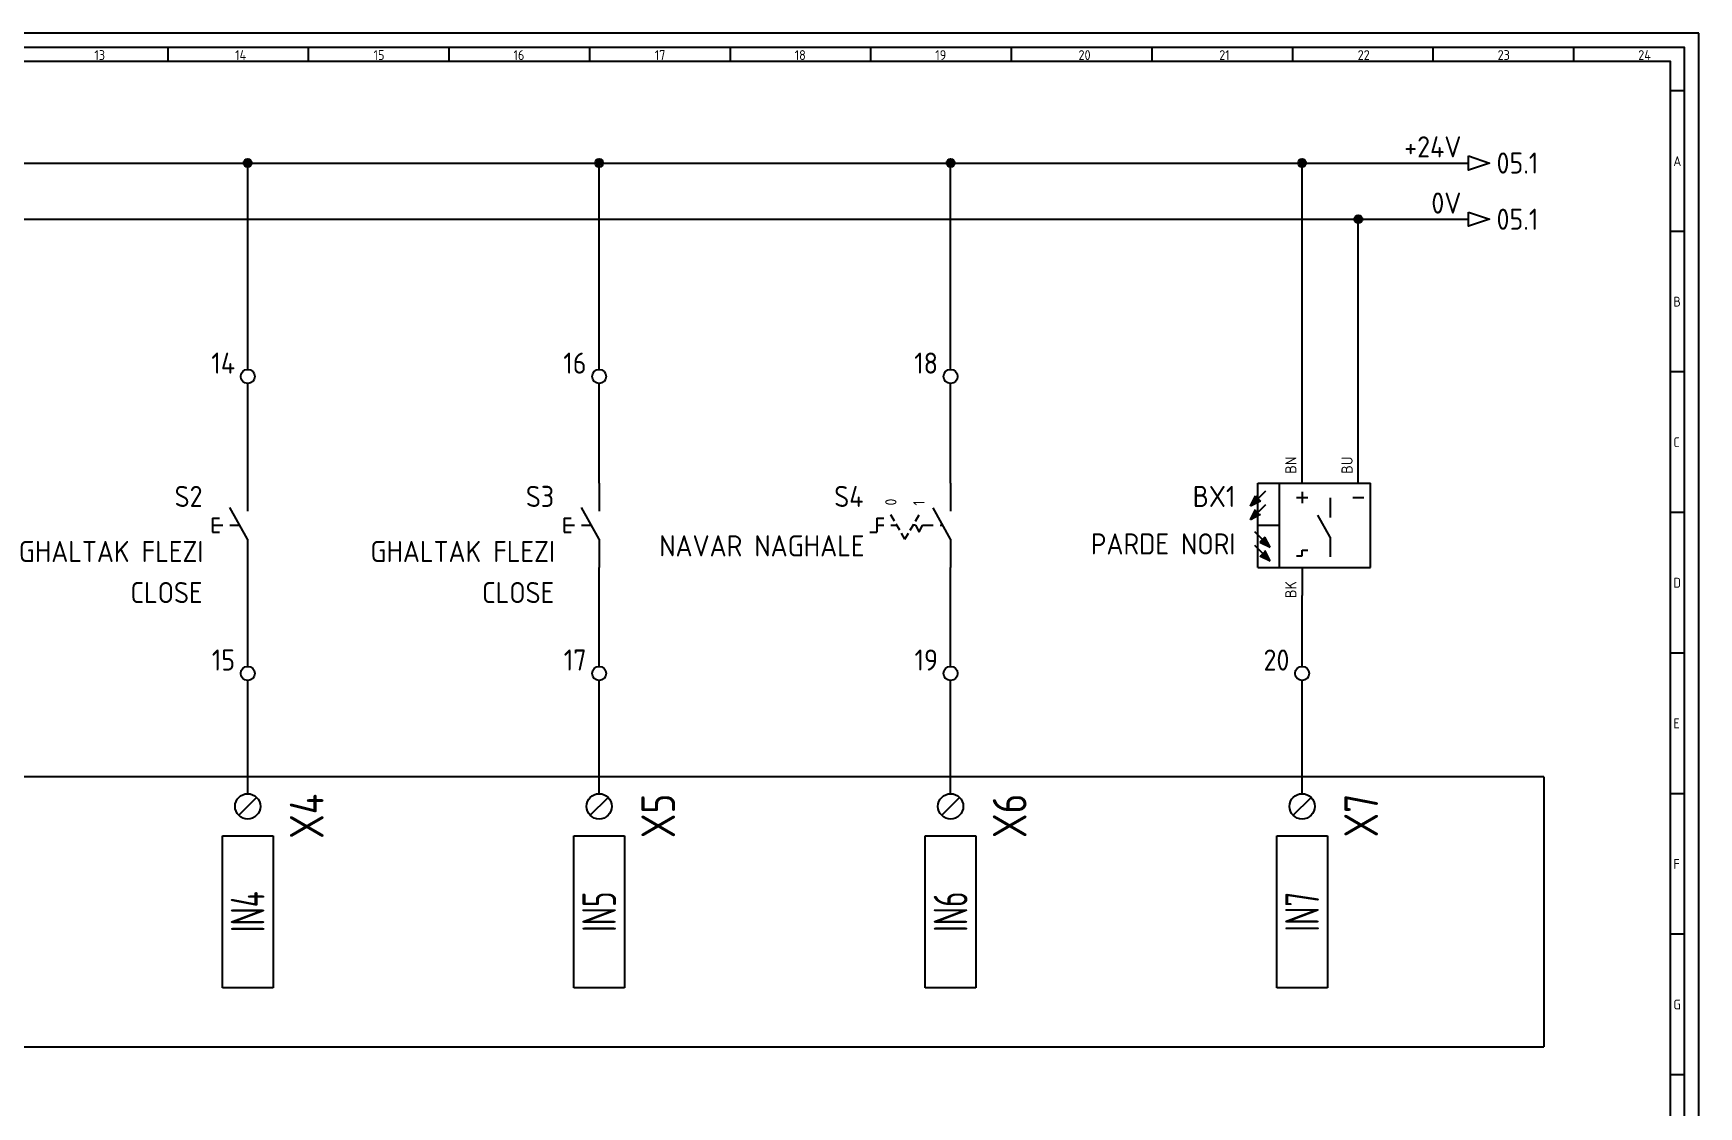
# Model space of a CAD drawing. Header units: millimetres. Extents: x -105 to 1084, y 213 to 1054.
# Drawn here: x 492 to 1084, y 672 to 1054 of the extents above; entities that cross this region are included whole.
import ezdxf
from ezdxf.enums import TextEntityAlignment as Align

# ---------------------------------------------------------------- set-up
doc = ezdxf.new("R2010")
doc.units = ezdxf.units.MM
doc.header["$LTSCALE"] = 8
for name, color, linetype in [('035', 5, 'Continuous'), ('07', 7, 'Continuous'), ('DESC', 1, 'Continuous'), ('POS', 3, 'Continuous'), ('RED_2.5mm^2', 1, 'Continuous'), ('SYMS', 7, 'Continuous'), ('TAGS', 51, 'Continuous'), ('TERMS', 4, 'Continuous'), ('WIREREF', 61, 'Continuous'), ('XREF', 7, 'Continuous')]:
    doc.layers.add(name, color=color, linetype=linetype)
doc.styles.add('ISO Proportional', font='isocp.shx')
doc.styles.add('WD_IEC', font='ISOCP2.shx', dxfattribs={"width": 0.9, "height": 4})

# ---------------------------------------------------------------- blocks, each defined once
blk = doc.blocks.new('IEC_border_a0')
at = {"layer": '035', "color": 0}
for p, q in [((1189, 841), (0, 841)), ((644.5, 836), (644.5, 831)), ((694.5, 836), (694.5, 831)), ((744.5, 836), (744.5, 831)), ((794.5, 836), (794.5, 831)), ((844.5, 836), (844.5, 831)), ((894.5, 836), (894.5, 831)), ((944.5, 836), (944.5, 831)), ((994.5, 836), (994.5, 831)), ((1044.5, 836), (1044.5, 831)), ((1094.5, 836), (1094.5, 831)), ((1144.5, 836), (1144.5, 831)), ((1189, 0), (1189, 841)), ((1183.97, 820.54), (1178.98, 820.54)), ((1183.97, 770.54), (1178.98, 770.54)), ((1183.97, 720.54), (1178.98, 720.54)), ((1183.97, 670.54), (1178.98, 670.54)), ((1183.97, 620.54), (1178.98, 620.54)), ((1183.98, 570.5), (1179, 570.5)), ((1183.98, 520.5), (1178.98, 520.5)), ((1183.98, 470.5), (1179, 470.5))]:
    blk.add_line(p, q, dxfattribs=at)
blk.add_lwpolyline([(10, 10), (1179, 10), (1179, 831), (10, 831)], close=True, dxfattribs=at)
at = {"layer": '07', "color": 0}
blk.add_lwpolyline([(5, 5), (1184, 5), (1184, 836), (5, 836)], close=True, dxfattribs=at)
at = {"layer": '035', "color": 0, "style": 'ISO Proportional'}
for s, p in [('13', (618.42, 831.5)), ('14', (668.46, 831.5)), ('15', (717.72, 831.5)), ('16', (767.49, 831.5)), ('17', (817.72, 831.5)), ('18', (867.49, 831.5)), ('19', (917.49, 831.5)), ('20', (968.42, 831.5)), ('21', (1018.46, 831.5)), ('22', (1067.72, 831.5)), ('23', (1117.49, 831.5)), ('24', (1167.49, 831.5)), ('A', (1179.98, 793.79)), ('B', (1179.98, 743.79)), ('C', (1179.98, 693.79)), ('D', (1179.98, 643.79)), ('E', (1180, 593.75)), ('F', (1180, 543.75)), ('G', (1180, 493.75))]:
    blk.add_text(s, height=3.5, dxfattribs=at).set_placement(p)
blk = doc.blocks.new('PLCIO_F85')
blk.add_line((1036, 48), (1036, -48))
at = {"layer": 'SYMS'}
for p, q in [((1036, 48), (-48, 48)), ((571.82, 34.32), (578.18, 40.68)), ((696.82, 34.32), (703.18, 40.68)), ((821.82, 34.32), (828.18, 40.68)), ((946.82, 34.32), (953.18, 40.68)), ((566, -27), (566, 27)), ((566, 27), (584, 27)), ((584, 27), (584, -27)), ((691, -27), (691, 27)), ((691, 27), (709, 27)), ((709, 27), (709, -27)), ((816, -27), (816, 27)), ((816, 27), (834, 27)), ((834, 27), (834, -27)), ((941, -27), (941, 27)), ((941, 27), (959, 27)), ((959, 27), (959, -27)), ((584, -27), (566, -27)), ((709, -27), (691, -27)), ((834, -27), (816, -27)), ((959, -27), (941, -27)), ((-48, -48), (1036, -48))]:
    blk.add_line(p, q, dxfattribs=at)
for centre in [(575, 37.5), (700, 37.5), (825, 37.5), (950, 37.5)]:
    blk.add_circle(centre, 4.5, dxfattribs=at)
at = {"layer": 'SYMS', "style": 'WD_IEC', "width": 0.9}
for tag, p in [('TERMDESC01', (6.25, 60)), ('TERMDESC02', (81.25, 60)), ('TERMDESC03', (206.25, 60)), ('TERMDESC04', (331.25, 60)), ('TERMDESC05', (456.25, 60)), ('TERMDESC06', (581.25, 60)), ('TERMDESC07', (706.25, 60)), ('TERMDESC08', (831.25, 60)), ('TERMDESC09', (956.25, 60))]:
    blk.add_attdef(tag, text='', height=12, rotation=90, dxfattribs=at).set_placement(p, align=Align.TOP_LEFT)
at = {"layer": 'SYMS', "style": 'WD_IEC', "width": 0.9, "flags": 1}
for tag, p in [('X2TERM01', (0, 42)), ('X2TERM02', (75, 42)), ('X2TERM03', (200, 42)), ('X2TERM04', (325, 42)), ('X2TERM05', (450, 42)), ('X2TERM06', (575, 42)), ('X2TERM07', (700, 42)), ('X2TERM08', (825, 42)), ('X2TERM09', (950, 42))]:
    blk.add_attdef(tag, text='', height=1.92, rotation=90, dxfattribs=at).set_placement(p, align=Align.RIGHT)
at = {"layer": 'SYMS', "style": 'WD_IEC', "width": 0.9}
for tag, p in [('TERM04', (340, 42)), ('TERM01', (15, 42)), ('TERM02', (90, 42)), ('TERM03', (215, 42)), ('TERM05', (465, 42)), ('TERM06', (590, 42)), ('TERM07', (715, 42)), ('TERM08', (840, 42)), ('TERM09', (965, 42))]:
    blk.add_attdef(tag, text='', height=12, rotation=90, dxfattribs=at).set_placement(p, align=Align.TOP_RIGHT)
at = {"layer": 'SYMS', "style": 'WD_IEC'}
for tag, width, p in [('LINE2', 0.9, (-69, 0)), ('DESC', 0.9, (-50.84, 0)), ('INST', 0.8, (-159, 0)), ('MFG', 0.8, (-123, 0)), ('CAT', 0.8, (-105, 0)), ('LINE1', 0.9, (-87, 0)), ('TAG', 0.9, (-30.87, 0)), ('LOC', 0.8, (-141, 0))]:
    blk.add_attdef(tag, text='', height=15, rotation=90, dxfattribs=dict(at, width=width)).set_placement(p, align=Align.CENTER)
at = {"layer": 'SYMS', "style": 'WD_IEC', "width": 0.7}
for tag, p in [('TAGA04', (325, 0)), ('TAGA01', (0, 0)), ('TAGA02', (75, 0)), ('TAGA03', (200, 0)), ('TAGA05', (450, 0)), ('TAGA06', (575, 0)), ('TAGA07', (700, 0)), ('TAGA08', (825, 0)), ('TAGA09', (950, 0))]:
    blk.add_attdef(tag, text='', height=12, rotation=90, dxfattribs=at).set_placement(p, align=Align.MIDDLE_CENTER)
at = {"layer": 'SYMS', "linetype": 'Continuous', "style": 'WD_IEC', "width": 0.9, "flags": 9}
blk.add_attdef('ASSYCODE', text='', height=1.92, rotation=90, dxfattribs=at).set_placement((-102.85, -22.08), align=Align.CENTER)
at = {"layer": 'SYMS', "style": 'WD_IEC', "width": 0.9}
for tag, p in [('DESCA02', (66, -111)), ('DESCB02', (84, -111)), ('DESCC02', (102, -111)), ('DESCD02', (120, -111)), ('DESCE02', (138, -111)), ('DESCA03', (191, -111)), ('DESCB03', (209, -111)), ('DESCC03', (227, -111)), ('DESCD03', (245, -111)), ('DESCE03', (263, -111)), ('DESCA04', (316, -111)), ('DESCB04', (334, -111)), ('DESCC04', (352, -111)), ('DESCD04', (370, -111)), ('DESCE04', (388, -111)), ('DESCA05', (441, -111)), ('DESCB05', (459, -111)), ('DESCC05', (477, -111)), ('DESCD05', (495, -111)), ('DESCE05', (513, -111)), ('DESCA06', (566, -111)), ('DESCB06', (584, -111)), ('DESCC06', (602, -111)), ('DESCD06', (620, -111)), ('DESCE06', (638, -111)), ('DESCA07', (691, -111)), ('DESCB07', (709, -111)), ('DESCC07', (727, -111)), ('DESCD07', (745, -111)), ('DESCE07', (763, -111)), ('DESCA08', (816, -111)), ('DESCB08', (834, -111)), ('DESCC08', (852, -111)), ('DESCD08', (870, -111)), ('DESCE08', (888, -111)), ('DESCA09', (941, -111)), ('DESCB09', (959, -111)), ('DESCC09', (977, -111)), ('DESCD09', (995, -111)), ('DESCE09', (1013, -111)), ('DESCA01', (-9, -111)), ('DESCB01', (9, -111)), ('DESCC01', (27, -111)), ('DESCD01', (45, -111)), ('DESCE01', (63, -111))]:
    blk.add_attdef(tag, text='', height=15, rotation=90, dxfattribs=at).set_placement(p, align=Align.RIGHT)
blk = doc.blocks.new('WDDOT')
for radius in [0.72, 0.449, 0.223]:
    blk.add_circle((0, 0), radius)
blk = doc.blocks.new('HA1S1')
blk.add_lwpolyline([(0, 1.25), (3.75, 0), (0, -1.25)], close=True)
at = {"style": 'WD_IEC'}
for tag, height, flags, p in [('WIRENO', 2.5, 8, (-1.25, 1)), ('SIGCODE', 1, 1, (5, 1.8))]:
    blk.add_attdef(tag, text='', height=height, dxfattribs=dict(at, flags=flags)).set_placement(p, align=Align.RIGHT)
at = {"style": 'WD_IEC', "flags": 1}
blk.add_attdef('X4TERM01', (0, 0), '', height=0.32, dxfattribs=at)
at = {"style": 'WD_IEC'}
blk.add_attdef('XREF', text='', height=2.5, dxfattribs=at).set_placement((5, 0), align=Align.MIDDLE_LEFT)
blk.add_attdef('DESC1', text='', height=2.5, dxfattribs=at).set_placement((-1.25, -1), align=Align.TOP_RIGHT)
blk = doc.blocks.new('VT0002')
blk.add_circle((0, 0), 1.25)
at = {"style": 'WD_IEC'}
for tag, p in [('INST', (-2.25, 6.5)), ('LOC', (-2.25, 3.5)), ('DESC1', (-2.25, -6.25)), ('DESC2', (-2.25, -9.25)), ('DESC3', (-2.25, -12.25))]:
    blk.add_attdef(tag, text='', height=2.5, dxfattribs=at).set_placement(p, align=Align.RIGHT)
at = {"style": 'WD_IEC', "flags": 1}
for tag, p, height in [('ASSYCODE', (2.75, 10.75), 1), ('CATDESC', (2.75, 9.25), 1), ('MFG', (2.75, 7.25), 1.5), ('CAT', (2.75, 4.75), 1.5), ('X4PIN01', (-1.25, 1), 0.25), ('X4TERM01', (-1.25, 0), 0.25), ('X4TERMDESC01', (-1.25, 0.5), 0.4), ('STRIPSEQ', (0, 0), 0.025), ('X2PIN01', (0, 2.25), 0.25), ('X2TERM01', (0, 1.25), 0.25), ('X8PIN01', (0, -0.25), 0.25), ('X2TERMDESC01', (0, 1.75), 0.4), ('X1PIN01', (1.25, 1), 0.25), ('X1TERM01', (1.25, 0), 0.25), ('X1TERMDESC01', (1.25, 0.5), 0.4), ('LINKTERM', (0, -0.04), 0.025), ('X8TERM01', (0, -1.25), 0.25), ('X8TERMDESC01', (0, -0.75), 0.4)]:
    blk.add_attdef(tag, p, '', height=height, dxfattribs=at)
at = {"style": 'WD_IEC', "flags": 8}
for tag, height, p in [('TAGSTRIP', 2.5, (-2.25, 0.5)), ('TERM01', 2, (-2.25, -3.25))]:
    blk.add_attdef(tag, text='', height=height, dxfattribs=at).set_placement(p, align=Align.RIGHT)
blk = doc.blocks.new('VPB11')
for p, q in [((0, 7.5), (0, 2.5)), ((0, -2.5), (-3.125, 3.125)), ((-6.25, 1.25), (-6.25, -1.25)), ((-6.25, 1.25), (-5, 1.25)), ((-6.25, 0), (-4.375, 0)), ((-3.125, 0), (-1.389, 0)), ((-6.25, -1.25), (-5, -1.25)), ((0, -2.5), (0, -7.5))]:
    blk.add_line(p, q)
at = {"style": 'WD_IEC'}
for tag, p in [('INST', (-8, 10.25)), ('LOC', (-8, 6.75)), ('TAG1', (-8, 3.25)), ('DESC1', (-8, -10.35)), ('DESC2', (-8, -13.85)), ('DESC3', (-8, -17.35))]:
    blk.add_attdef(tag, text='', height=2.5, dxfattribs=at).set_placement(p, align=Align.RIGHT)
blk.add_attdef('TERM01', text='', height=2, rotation=90, dxfattribs=at).set_placement((-1, 7.5), align=Align.RIGHT)
at = {"style": 'WD_IEC', "flags": 1}
for tag, p, height in [('X2TERM01', (0, 7.5), 0.32), ('CONTACT', (0.5, 4.5), 1), ('COMMON', (1.75, 3.25), 1), ('X1LINK', (0, 0), 0.32), ('ASSYCODE', (1, -4), 1), ('FAMILY', (1, -5.5), 1), ('X8TERM02', (0, -7.5), 0.32), ('CATDESC', (1, -7), 1)]:
    blk.add_attdef(tag, p, '', height=height, dxfattribs=at)
at = {"style": 'WD_IEC', "flags": 9}
for tag, p in [('MFG', (-8.5, -0.25)), ('CAT', (-8.5, -2.75))]:
    blk.add_attdef(tag, text='', height=1.5, dxfattribs=at).set_placement(p, align=Align.RIGHT)
at = {"style": 'WD_IEC'}
blk.add_attdef('TERM02', (-1, -7.5), '', height=2, rotation=90, dxfattribs=at)
at = {"lineweight": 15, "style": 'WD_IEC'}
blk.add_attdef('XREF', text='', height=2.5, dxfattribs=at).set_placement((-8, -6.35), align=Align.RIGHT)
blk = doc.blocks.new('VSS112')
for p, q in [((0, 7.5), (0, 2.5)), ((0, -2.5), (-3.12, 3.12)), ((-13.12, 1.25), (-11.88, 1.25)), ((-13.12, 1.25), (-13.12, -1.25)), ((-13.12, 0), (-11.88, 0)), ((-10, 0.75), (-10.62, 1.83)), ((-10.62, 0), (-9.57, 0)), ((-9.06, -0.88), (-9.69, 0.21)), ((-7.19, -0.88), (-6.56, 0.21)), ((-6.25, 0), (-6.68, 0)), ((-6.25, 0.75), (-5.62, 1.83)), ((-6.25, 0), (-5.62, -1.25)), ((-5.62, -1.25), (-5, 0)), ((-5, 0), (-3.12, 0)), ((-1.88, 0), (-1.39, 0)), ((-14.38, -1.25), (-13.12, -1.25)), ((-8.12, -2.5), (-8.75, -1.42)), ((-8.12, -2.5), (-7.5, -1.42)), ((0, -2.5), (0, -7.5))]:
    blk.add_line(p, q)
at = {"style": 'WD_IEC'}
for tag, p in [('INST', (-15.5, 9.25)), ('LOC', (-15.5, 6.25)), ('TAG1', (-15.5, 3.25)), ('DESC1', (-15.5, -9.35)), ('DESC2', (-15.5, -12.35)), ('DESC3', (-15.5, -15.35))]:
    blk.add_attdef(tag, text='', height=2.5, dxfattribs=at).set_placement(p, align=Align.RIGHT)
at = {"style": 'WD_IEC', "flags": 8}
for tag, p in [('POS2', (-5.62, 3.5)), ('POS1', (-10.62, 3.5))]:
    blk.add_attdef(tag, text='', height=2, rotation=90, dxfattribs=at).set_placement(p, align=Align.MIDDLE_LEFT)
at = {"style": 'WD_IEC'}
blk.add_attdef('TERM01', text='', height=2, rotation=90, dxfattribs=at).set_placement((-1, 7.5), align=Align.RIGHT)
at = {"style": 'WD_IEC', "flags": 1}
for tag, p, height in [('X2TERM01', (0, 7.5), 0.32), ('CONTACT', (0.5, 4.5), 1), ('COMMON', (1.75, 3.25), 1), ('X1LINK', (0, 0), 0.32), ('X8TERM02', (0, -7.5), 0.32), ('ASSYCODE', (1, -9), 1), ('FAMILY', (1, -10.5), 1), ('CATDESC', (1, -12), 1)]:
    blk.add_attdef(tag, p, '', height=height, dxfattribs=at)
at = {"style": 'WD_IEC', "flags": 9}
for tag, p in [('MFG', (-16, -0.25)), ('CAT', (-16, -2.75))]:
    blk.add_attdef(tag, text='', height=1.5, dxfattribs=at).set_placement(p, align=Align.RIGHT)
at = {"style": 'WD_IEC'}
blk.add_attdef('TERM02', (-1, -7.5), '', height=2, rotation=90, dxfattribs=at)
at = {"lineweight": 15, "style": 'WD_IEC'}
blk.add_attdef('XREF', text='', height=2.5, dxfattribs=at).set_placement((-15.5, -6.35), align=Align.RIGHT)
blk.add_attdef('STATE', (1.25, -6.35), '', height=2.5, dxfattribs=at)
blk = doc.blocks.new('VPE11B16')
for p, q in [((0, 7.5), (0, 12.5)), ((10, 7.5), (10, 12.5)), ((-7.85, -7.5), (-7.85, 7.5)), ((-7.85, 7.5), (12.15, 7.5)), ((-7.83, 4.75), (-6.47, 6.11)), ((-4.1, 7.5), (-4.1, -7.5)), ((0, 5.94), (0, 3.94)), ((12.15, -7.5), (12.15, 7.5)), ((-9.2, 3.39), (-8.29, 5.2)), ((-7.38, 4.29), (-9.2, 3.39)), ((-8.29, 5.2), (-7.38, 4.29)), ((-7.83, 2.34), (-6.47, 3.71)), ((-1, 4.94), (1, 4.94)), ((5, 4.88), (5, 1.38)), ((9, 4.94), (11, 4.94)), ((-9.2, 0.98), (-8.29, 2.8)), ((-7.38, 1.89), (-9.2, 0.98)), ((-7.85, 0), (-4.1, 0)), ((5, -2.12), (2.81, 1.81)), ((-7.06, -2.56), (-8.42, -1.2)), ((-6.61, -2.11), (-7.52, -3.02)), ((-5.7, -3.92), (-6.61, -2.11)), ((5, -2.12), (5, -5.62)), ((-7.06, -4.97), (-8.42, -3.6)), ((-7.52, -3.02), (-5.7, -3.92)), ((-7.52, -5.42), (-5.7, -6.33)), ((-5.7, -6.33), (-6.61, -4.51)), ((-1, -5.43), (0, -5.43)), ((0, -5.43), (0, -4.43)), ((0, -4.43), (1, -4.43)), ((-7.85, -7.5), (12.15, -7.5)), ((0, -7.5), (0, -12.5))]:
    blk.add_line(p, q)
for points in [[(-8.29, 5.2), (-7.38, 4.29), (-9.2, 3.39)], [(-8.29, 2.8), (-7.38, 1.89), (-9.2, 0.98)], [(-6.61, -2.11), (-7.52, -3.02), (-5.7, -3.92)], [(-6.61, -4.51), (-7.52, -5.42), (-5.7, -6.33)]]:
    blk.add_solid(points)
at = {"style": 'WD_IEC'}
for tag, p in [('INST', (-11.85, 12)), ('LOC', (-11.85, 8)), ('TAG1', (-11.85, 3.25)), ('XREF', (-11.85, -1.35)), ('DESC1', (-11.85, -5.2)), ('DESC2', (-11.85, -9.2)), ('DESC3', (-11.85, -13.2))]:
    blk.add_attdef(tag, text='', height=2.5, dxfattribs=at).set_placement(p, align=Align.RIGHT)
for tag, p in [('TERM01', (-1, 12.23)), ('TERM02', (9, 12.23))]:
    blk.add_attdef(tag, text='', height=2, rotation=90, dxfattribs=at).set_placement(p, align=Align.RIGHT)
at = {"style": 'WD_IEC', "flags": 1}
for tag, p, height in [('X2TERM01', (0, 12.5), 0.32), ('X2TERM02', (10, 12.5), 0.32), ('MFG', (12.69, 6.06), 1.5), ('CAT', (12.69, 3.56), 1.5), ('X4LINK', (-7.85, 0), 0.32), ('X1LINK', (12.15, 0), 0.32), ('ASSYCODE', (12.76, -4.38), 1), ('FAMILY', (12.76, -5.88), 1), ('CATDESC', (12.76, -7.38), 1), ('X8TERM03', (0, -12.5), 0.32)]:
    blk.add_attdef(tag, p, '', height=height, dxfattribs=at)
at = {"style": 'WD_IEC'}
blk.add_attdef('TERM03', (-1, -12.96), '', height=2, rotation=90, dxfattribs=at)

msp = doc.modelspace()

# ---------------------------------------------------------------- linework, layer by layer
at = {"layer": 'RED_2.5mm^2', "color": 0}
for p, q in [((-55.75, 1008.15), (1002, 1008.15)), ((567.85, 934.73), (567.85, 1008.15)), ((692.85, 934.73), (692.85, 1008.15)), ((817.85, 934.73), (817.85, 1008.15)), ((942.85, 904.3), (942.85, 1008.15)), ((-55.75, 988.15), (1002, 988.15)), ((962.85, 904.3), (962.85, 988.15)), ((567.85, 894.3), (567.85, 929.73)), ((692.85, 894.3), (692.85, 929.73)), ((817.85, 894.3), (817.85, 929.73)), ((567.85, 829.1), (567.85, 864.3)), ((692.85, 829.1), (692.85, 864.3)), ((817.85, 829.1), (817.85, 864.3)), ((942.85, 829.1), (942.85, 854.3)), ((567.85, 783.79), (567.85, 824.1)), ((692.85, 783.79), (692.85, 824.1)), ((817.85, 783.79), (817.85, 824.1)), ((942.85, 783.79), (942.85, 824.1))]:
    msp.add_line(p, q, dxfattribs=at)

# ---------------------------------------------------------------- block references
msp.add_blockref('IEC_border_a0', (-105.09, 213.3))
at = {"layer": 'SYMS', "color": 0}
ref = msp.add_blockref('HA1S1', (1002, 1008.15), dxfattribs=dict(at, xscale=2, yscale=2, zscale=2))
ref.add_attrib('XREF', '05.1', dxfattribs={"layer": 'XREF', "height": 7.5, "style": 'WD_IEC'}).set_placement((1012, 1008.15), align=Align.MIDDLE_LEFT)
ref.add_attrib('WIRENO', '+24V', dxfattribs={"layer": 'WIREREF', "height": 7.5, "style": 'WD_IEC', "flags": 8}).set_placement((999.5, 1010.15), align=Align.RIGHT)
at = {"layer": 'SYMS', "color": 0, "xscale": 2, "yscale": 2, "zscale": 2}
for p in [(567.85, 1008.15), (692.85, 1008.15), (817.85, 1008.15), (942.85, 1008.15)]:
    msp.add_blockref('WDDOT', p, dxfattribs=at)
at = {"layer": 'SYMS', "color": 0}
ref = msp.add_blockref('HA1S1', (1002, 988.15), dxfattribs=dict(at, xscale=2, yscale=2, zscale=2))
ref.add_attrib('XREF', '05.1', dxfattribs={"layer": 'XREF', "height": 7.5, "style": 'WD_IEC'}).set_placement((1012, 988.15), align=Align.MIDDLE_LEFT)
ref.add_attrib('WIRENO', '0V', dxfattribs={"layer": 'WIREREF', "height": 7.5, "style": 'WD_IEC', "flags": 8}).set_placement((999.5, 990.15), align=Align.RIGHT)
at = {"layer": 'SYMS', "xscale": 2, "yscale": 2, "zscale": 2}
msp.add_blockref('WDDOT', (962.85, 988.15), dxfattribs=at)
at = {"layer": 'SYMS', "color": 0}
ref = msp.add_blockref('VT0002', (567.85, 932.23), dxfattribs=dict(at, xscale=2, yscale=2, zscale=2))
ref.add_attrib('TAGSTRIP', '14', dxfattribs={"layer": 'TAGS', "height": 7.5, "style": 'WD_IEC', "flags": 8}).set_placement((563.35, 933.23), align=Align.RIGHT)
ref = msp.add_blockref('VT0002', (692.85, 932.23), dxfattribs=dict(at, xscale=2, yscale=2, zscale=2))
ref.add_attrib('TAGSTRIP', '16', dxfattribs={"layer": 'TAGS', "height": 7.5, "style": 'WD_IEC', "flags": 8}).set_placement((688.35, 933.23), align=Align.RIGHT)
ref = msp.add_blockref('VT0002', (817.85, 932.23), dxfattribs=dict(at, xscale=2, yscale=2, zscale=2))
ref.add_attrib('TAGSTRIP', '18', dxfattribs={"layer": 'TAGS', "height": 7.5, "style": 'WD_IEC', "flags": 8}).set_placement((813.35, 933.23), align=Align.RIGHT)
ref = msp.add_blockref('VPE11B16', (942.85, 879.3), dxfattribs=dict(at, xscale=2, yscale=2, zscale=2))
ref.add_attrib('TERM02', 'BU', dxfattribs={"layer": 'TERMS', "height": 4, "rotation": 90, "style": 'WD_IEC'}).set_placement((960.85, 903.76), align=Align.RIGHT)
ref.add_attrib('TERM01', 'BN', dxfattribs={"layer": 'TERMS', "height": 4, "rotation": 90, "style": 'WD_IEC'}).set_placement((940.85, 903.76), align=Align.RIGHT)
ref.add_attrib('TERM03', 'BK', (940.85, 853.38), dxfattribs={"layer": 'TERMS', "height": 4, "rotation": 90, "style": 'WD_IEC'})
ref.add_attrib('TAG1', 'BX1', dxfattribs={"layer": 'TAGS', "height": 7.5, "style": 'WD_IEC'}).set_placement((919.15, 885.8), align=Align.RIGHT)
ref.add_attrib('DESC1', 'PARDE NORI', dxfattribs={"layer": 'DESC', "height": 7.5, "style": 'WD_IEC'}).set_placement((919.15, 868.9), align=Align.RIGHT)
ref = msp.add_blockref('VPB11', (567.79, 879.3), dxfattribs=dict(at, xscale=2, yscale=2, zscale=2))
ref.add_attrib('DESC2', 'CLOSE', dxfattribs={"layer": 'DESC', "height": 7.5, "style": 'WD_IEC'}).set_placement((551.79, 851.6), align=Align.RIGHT)
ref.add_attrib('DESC1', 'GHALTAK FLEZI', dxfattribs={"layer": 'DESC', "height": 7.5, "style": 'WD_IEC'}).set_placement((552.14, 866.22), align=Align.RIGHT)
ref.add_attrib('TAG1', 'S2', dxfattribs={"layer": 'TAGS', "height": 7.5, "style": 'WD_IEC'}).set_placement((551.79, 885.8), align=Align.RIGHT)
ref = msp.add_blockref('VPB11', (692.85, 879.3), dxfattribs=dict(at, xscale=2, yscale=2, zscale=2))
ref.add_attrib('DESC2', 'CLOSE', dxfattribs={"layer": 'DESC', "height": 7.5, "style": 'WD_IEC'}).set_placement((676.85, 851.6), align=Align.RIGHT)
ref.add_attrib('DESC1', 'GHALTAK FLEZI', dxfattribs={"layer": 'DESC', "height": 7.5, "style": 'WD_IEC'}).set_placement((677.2, 866.22), align=Align.RIGHT)
ref.add_attrib('TAG1', 'S3', dxfattribs={"layer": 'TAGS', "height": 7.5, "style": 'WD_IEC'}).set_placement((676.85, 885.8), align=Align.RIGHT)
ref = msp.add_blockref('VSS112', (817.85, 879.3), dxfattribs=dict(at, xscale=2, yscale=2, zscale=2))
ref.add_attrib('DESC1', 'NAVAR NAGHALE', dxfattribs={"layer": 'DESC', "height": 7.5, "style": 'WD_IEC'}).set_placement((787.2, 868.22), align=Align.RIGHT)
ref.add_attrib('POS2', '1', dxfattribs={"layer": 'POS', "height": 4, "rotation": 90, "style": 'WD_IEC', "flags": 8}).set_placement((806.6, 886.3), align=Align.MIDDLE_LEFT)
ref.add_attrib('POS1', '0', dxfattribs={"layer": 'POS', "height": 4, "rotation": 90, "style": 'WD_IEC', "flags": 8}).set_placement((796.6, 886.3), align=Align.MIDDLE_LEFT)
ref.add_attrib('TAG1', 'S4', dxfattribs={"layer": 'TAGS', "height": 7.5, "style": 'WD_IEC'}).set_placement((786.85, 885.8), align=Align.RIGHT)
ref = msp.add_blockref('VT0002', (567.85, 826.6), dxfattribs=dict(at, xscale=2, yscale=2, zscale=2))
ref.add_attrib('TAGSTRIP', '15', dxfattribs={"layer": 'TAGS', "height": 7.5, "style": 'WD_IEC', "flags": 8}).set_placement((563.35, 827.6), align=Align.RIGHT)
ref = msp.add_blockref('VT0002', (692.85, 826.6), dxfattribs=dict(at, xscale=2, yscale=2, zscale=2))
ref.add_attrib('TAGSTRIP', '17', dxfattribs={"layer": 'TAGS', "height": 7.5, "style": 'WD_IEC', "flags": 8}).set_placement((688.35, 827.6), align=Align.RIGHT)
ref = msp.add_blockref('VT0002', (817.85, 826.6), dxfattribs=dict(at, xscale=2, yscale=2, zscale=2))
ref.add_attrib('TAGSTRIP', '19', dxfattribs={"layer": 'TAGS', "height": 7.5, "style": 'WD_IEC', "flags": 8}).set_placement((813.35, 827.6), align=Align.RIGHT)
ref = msp.add_blockref('VT0002', (942.85, 826.6), dxfattribs=dict(at, xscale=2, yscale=2, zscale=2))
ref.add_attrib('TAGSTRIP', '20', dxfattribs={"layer": 'TAGS', "height": 7.5, "style": 'WD_IEC', "flags": 8}).set_placement((938.35, 827.6), align=Align.RIGHT)
ref = msp.add_blockref('PLCIO_F85', (-7.15, 741.79), dxfattribs=at)
ref.add_attrib('TERM06', 'X4', dxfattribs={"layer": 'TERMS', "height": 12, "rotation": 90, "style": 'WD_IEC', "width": 0.9}).set_placement((582.85, 783.79), align=Align.TOP_RIGHT)
ref.add_attrib('TAGA06', 'IN4', dxfattribs={"layer": 'TAGS', "height": 12, "rotation": 90, "style": 'WD_IEC', "width": 0.7}).set_placement((567.85, 741.79), align=Align.MIDDLE_CENTER)
ref.add_attrib('TERM07', 'X5', dxfattribs={"layer": 'TERMS', "height": 12, "rotation": 90, "style": 'WD_IEC', "width": 0.9}).set_placement((707.85, 783.79), align=Align.TOP_RIGHT)
ref.add_attrib('TAGA07', 'IN5', dxfattribs={"layer": 'TAGS', "height": 12, "rotation": 90, "style": 'WD_IEC', "width": 0.7}).set_placement((692.85, 741.79), align=Align.MIDDLE_CENTER)
ref.add_attrib('TERM08', 'X6', dxfattribs={"layer": 'TERMS', "height": 12, "rotation": 90, "style": 'WD_IEC', "width": 0.9}).set_placement((832.85, 783.79), align=Align.TOP_RIGHT)
ref.add_attrib('TAGA08', 'IN6', dxfattribs={"layer": 'TAGS', "height": 12, "rotation": 90, "style": 'WD_IEC', "width": 0.7}).set_placement((817.85, 741.79), align=Align.MIDDLE_CENTER)
ref.add_attrib('TERM09', 'X7', dxfattribs={"layer": 'TERMS', "height": 12, "rotation": 90, "style": 'WD_IEC', "width": 0.9}).set_placement((957.85, 783.79), align=Align.TOP_RIGHT)
ref.add_attrib('TAGA09', 'IN7', dxfattribs={"layer": 'TAGS', "height": 12, "rotation": 90, "style": 'WD_IEC', "width": 0.7}).set_placement((942.85, 741.79), align=Align.MIDDLE_CENTER)

doc.saveas('drawing.dxf')
